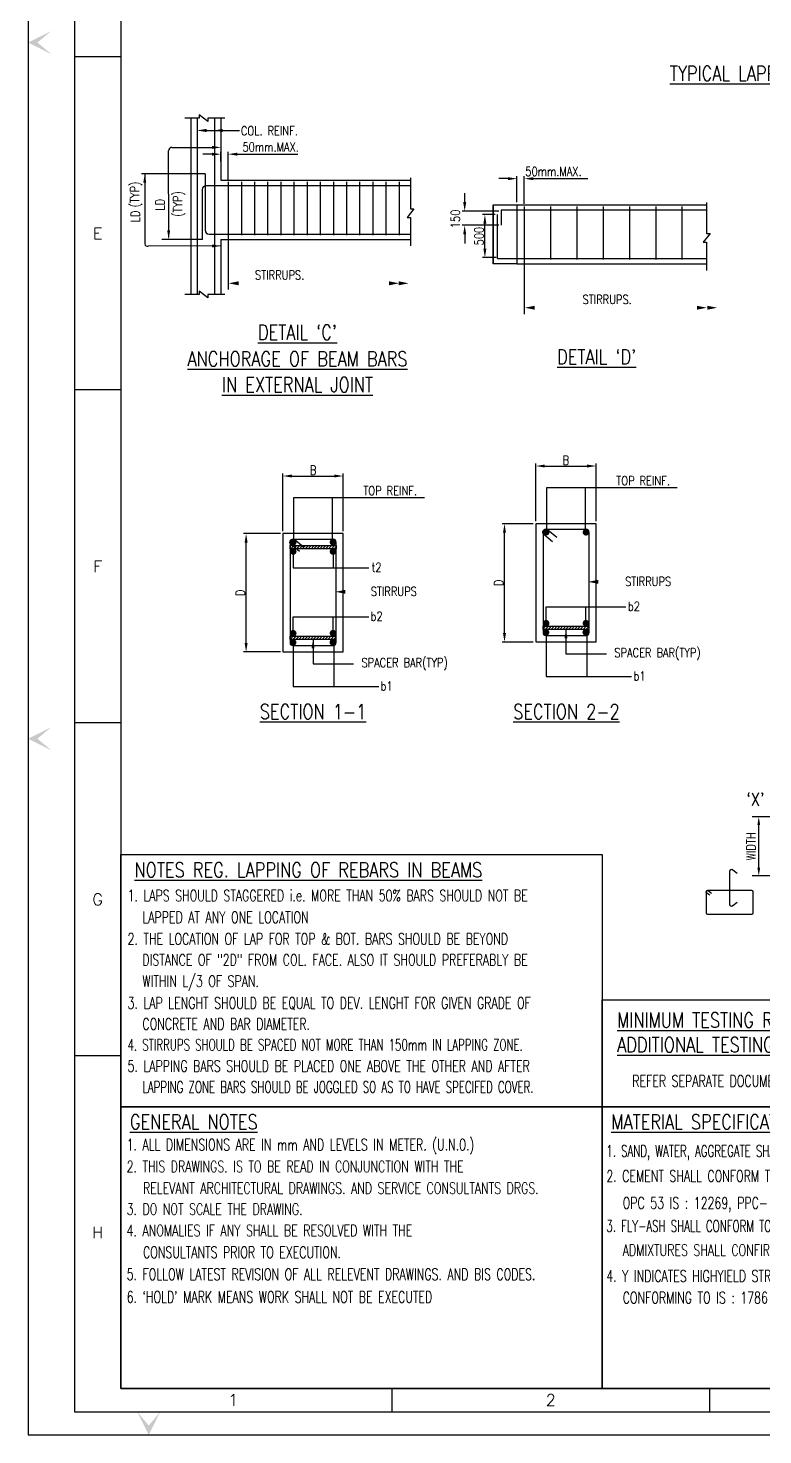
# Model space of a CAD drawing. Extents: x -69352 to 1013721, y -547461 to -186867.
# Drawn here: x 510696 to 533061, y -356295 to -313487 of the extents above; entities that cross this region are included whole.
import ezdxf
from ezdxf.enums import TextEntityAlignment as Align

# ---------------------------------------------------------------- set-up
doc = ezdxf.new("R2010")
doc.units = 0
doc.header["$LTSCALE"] = 500
doc.header["$MEASUREMENT"] = 0
doc.header["$PDMODE"] = 35
doc.header["$PDSIZE"] = -15
doc.layers.get('DEFPOINTS').update_dxf_attribs({"color": 4})
for name, color, linetype in [('BEAM', 4, 'Continuous'), ('BRAKE LINE', 8, 'Continuous'), ('DIM', 5, 'Continuous'), ('DIM1', 5, 'Continuous'), ('notes', 1, 'Continuous'), ('PNA', 10, 'Continuous'), ('S-CONCRET LINE', 4, 'Continuous'), ('S-REINFORCEMENT', 6, 'Continuous'), ('S-TEXT-1 @ 1', 4, 'Continuous'), ('S-TITLE', 6, 'Continuous'), ('STIRRUPS', 2, 'Continuous'), ('TXT1', 2, 'Continuous')]:
    doc.layers.add(name, color=color, linetype=linetype)
doc.layers.add('HEADING-TXT', color=1, linetype='Continuous', lineweight=25)
doc.styles.add('ROMAND', font='simplex.shx')
doc.styles.add('ROMANS', font='simplex.shx', dxfattribs={"width": 0.8, "height": 275})
doc.dimstyles.new('Copy of INT2TIMES', dxfattribs={"dimtxt": 300, "dimasz": 275, "dimexe": 75, "dimexo": 75, "dimgap": 40, "dimtad": 1, "dimdec": 0, "dimlfac": 0.5, "dimrnd": 5, "dimzin": 0, "dimdsep": 46, "dimtxsty": 'ROMANS', "dimcen": -1, "dimclrd": 5, "dimclre": 5, "dimclrt": 4, "dimadec": 0, "dimazin": 0, "dimtfac": 1, "dimtdec": 0, "dimtix": 1, "dimtofl": 0, "dimtmove": 2, "dimatfit": 3, "dimfxl": 0, "dimtolj": 1, "dimtzin": 0, "dimarcsym": 0})
doc.dimstyles.new('dim25', dxfattribs={"dimtxt": 250, "dimasz": 250, "dimexe": 200, "dimexo": 200, "dimgap": 100, "dimtad": 1, "dimdec": 0, "dimlfac": 0.25, "dimzin": 0, "dimdsep": 46, "dimtxsty": 'ROMANS', "dimcen": 0, "dimclrd": 5, "dimclre": 5, "dimclrt": 4, "dimadec": 0, "dimazin": 0, "dimtfac": 1, "dimtdec": 0, "dimtix": 1, "dimtofl": 0, "dimtmove": 2, "dimatfit": 3, "dimfxl": 0, "dimtolj": 1, "dimtzin": 0, "dimlwd": -1, "dimlwe": -1, "dimarcsym": 0})
pattern_1 = [(45, (-40726.07, -202673.31), (-44.194174, 44.194174), [])]

# ---------------------------------------------------------------- blocks, each defined once
blk = doc.blocks.new('FOLDER')
at = {"layer": 'PNA'}
for points in [[(-1250, 2500), (0, 0), (0, 1000)], [(1250, 2500), (0, 0), (0, 1000)]]:
    blk.add_solid(points, dxfattribs=at)
blk = doc.blocks.new('A1')
at = {"color": 1}
blk.add_line((81794, 6959), (1969, 6959), dxfattribs=at)
at = {"flags": 128}
blk.add_lwpolyline([(0, 0), (82779, 0), (82779, 58231), (0, 58231)], close=True, dxfattribs=at)
at = {"layer": 'PNA'}
for p, q in [((984, 29233), (1969, 29233)), ((984, 22171), (1969, 22171)), ((984, 15109), (1969, 15109)), ((984, 8047), (1969, 8047)), ((7718, 984), (7718, 492)), ((14453, 984), (14453, 492))]:
    blk.add_line(p, q, dxfattribs=at)
at = {"layer": 'PNA', "color": 1}
for points in [[(984, 492), (82287, 492), (82287, 57739), (984, 57739)], [(1969, 984), (81794, 984), (81794, 57247), (1969, 57247)]]:
    blk.add_lwpolyline(points, close=True, dxfattribs=at)
at = {"layer": 'PNA', "xscale": 0.196857838483993, "yscale": 0.196857838483993, "zscale": 0.196857838483993, "rotation": 270}
for p in [(0, 29529), (0, 14764)]:
    blk.add_blockref('FOLDER', p, dxfattribs=at)
at = {"layer": 'PNA', "xscale": 0.1968578388914466, "yscale": 0.1968578388914466, "zscale": 0.1968578388914466}
blk.add_blockref('FOLDER', (2559, 0), dxfattribs=at)
at = {"layer": 'PNA', "style": 'ROMANS'}
for s, p in [('E', (1476, 25479)), ('F', (1476, 18417)), ('G', (1476, 11355)), ('H', (1476, 4292)), ('1', (4352, 738)), ('2', (11086, 738))]:
    blk.add_text(s, height=246, dxfattribs=at).set_placement(p, align=Align.MIDDLE)
blk = doc.blocks.new('*D16')
at = {"layer": 'DEFPOINTS', "color": 0}
for p in [(516564, -317625), (516786, -317323), (516786, -318169)]:
    blk.add_point(p, dxfattribs=at)
at = {"layer": 'DIM', "color": 5, "lineweight": -2, "ltscale": 2}
for p, q in [((516289, -317323), (516014, -317323)), ((516564, -317550), (516564, -317248)), ((516786, -318094), (516786, -317248)), ((517061, -317323), (517336, -317323))]:
    blk.add_line(p, q, dxfattribs=at)
at = {"layer": 'DIM', "color": 5}
for points in [[(516289, -317369), (516289, -317277), (516564, -317323)], [(517061, -317277), (517061, -317369), (516786, -317323)]]:
    blk.add_solid(points, dxfattribs=at)
at = {"layer": 'DIM', "color": 4, "insert": (518079, -317105), "char_height": 275, "attachment_point": 5, "style": 'ROMANS'}
blk.add_mtext('\\A1;50mm.MAX.', dxfattribs=at)
blk = doc.blocks.new('*D27')
at = {"layer": 'DEFPOINTS', "color": 0}
for p in [(525798, -318067), (525576, -318859), (525798, -318913)]:
    blk.add_point(p, dxfattribs=at)
at = {"layer": 'DIM', "color": 5, "lineweight": -2, "ltscale": 2}
for p, q in [((525576, -318784), (525576, -317992)), ((525798, -318838), (525798, -317992)), ((525301, -318067), (525026, -318067)), ((526073, -318067), (526348, -318067))]:
    blk.add_line(p, q, dxfattribs=at)
at = {"layer": 'DIM', "color": 5}
for points in [[(525301, -318113), (525301, -318021), (525576, -318067)], [(526073, -318021), (526073, -318113), (525798, -318067)]]:
    blk.add_solid(points, dxfattribs=at)
at = {"layer": 'DIM', "color": 4, "insert": (526687, -317849), "char_height": 275, "attachment_point": 5, "style": 'ROMANS'}
blk.add_mtext('\\A1;50mm.MAX.', dxfattribs=at)
blk = doc.blocks.new('*D28')
at = {"layer": 'DEFPOINTS', "color": 0}
for p in [(523984, -319054), (525096, -319054), (525096, -319486)]:
    blk.add_point(p, dxfattribs=at)
at = {"layer": 'DIM', "color": 5, "lineweight": -2, "ltscale": 2}
for p, q in [((523984, -318779), (523984, -318504)), ((525021, -319054), (523909, -319054)), ((525021, -319486), (523909, -319486)), ((523984, -319762), (523984, -320036))]:
    blk.add_line(p, q, dxfattribs=at)
at = {"layer": 'DIM', "color": 5}
for points in [[(523938, -318779), (524030, -318779), (523984, -319054)], [(524030, -319762), (523938, -319762), (523984, -319486)]]:
    blk.add_solid(points, dxfattribs=at)
at = {"layer": 'DIM', "color": 4, "insert": (523702, -319293), "char_height": 275, "attachment_point": 5, "rotation": 90, "style": 'ROMANS'}
blk.add_mtext('\\A1;{150}', dxfattribs=at)
blk = doc.blocks.new('*D29')
at = {"layer": 'DEFPOINTS', "color": 0}
for p in [(524599, -319160), (524982, -319160), (525021, -320468)]:
    blk.add_point(p, dxfattribs=at)
at = {"layer": 'DIM', "color": 5, "lineweight": -2, "ltscale": 2}
for p, q in [((524907, -319160), (524524, -319160)), ((524599, -320193), (524599, -319435)), ((524946, -320468), (524524, -320468))]:
    blk.add_line(p, q, dxfattribs=at)
at = {"layer": 'DIM', "color": 5}
for points in [[(524645, -319435), (524553, -319435), (524599, -319160)], [(524553, -320193), (524645, -320193), (524599, -320468)]]:
    blk.add_solid(points, dxfattribs=at)
at = {"layer": 'DIM', "color": 4, "insert": (524422, -319814), "char_height": 275, "attachment_point": 5, "rotation": 90, "style": 'ROMANS'}
blk.add_mtext('\\A1;{500}', dxfattribs=at)
blk = doc.blocks.new('*D35')
at = {"layer": 'DEFPOINTS', "color": 0, "ltscale": 2}
for p in [(520288, -327116), (518448, -328870), (520288, -328870)]:
    blk.add_point(p, dxfattribs=at)
at = {"layer": 'DIM', "color": 5, "lineweight": -2, "ltscale": 2}
for p, q in [((518448, -328795), (518448, -327041)), ((520288, -328795), (520288, -327041)), ((518723, -327116), (520013, -327116))]:
    blk.add_line(p, q, dxfattribs=at)
at = {"layer": 'DIM', "color": 5, "ltscale": 2}
for points in [[(518723, -327070), (518723, -327161), (518448, -327116)], [(520013, -327070), (520013, -327161), (520288, -327116)]]:
    blk.add_solid(points, dxfattribs=at)
at = {"layer": 'DIM', "color": 4, "ltscale": 2, "insert": (519368, -326938), "char_height": 275, "attachment_point": 5, "style": 'ROMANS'}
blk.add_mtext('\\A1;B', dxfattribs=at)
blk = doc.blocks.new('*D37')
at = {"layer": 'DEFPOINTS', "color": 0, "ltscale": 2}
for p in [(517331, -328870), (518448, -328870), (518448, -332470)]:
    blk.add_point(p, dxfattribs=at)
at = {"layer": 'DIM', "color": 5, "lineweight": -2, "ltscale": 2}
for p, q in [((518373, -328870), (517256, -328870)), ((517331, -332195), (517331, -329145)), ((518373, -332470), (517256, -332470))]:
    blk.add_line(p, q, dxfattribs=at)
at = {"layer": 'DIM', "color": 5, "ltscale": 2}
for points in [[(517285, -329145), (517377, -329145), (517331, -328870)], [(517285, -332195), (517377, -332195), (517331, -332470)]]:
    blk.add_solid(points, dxfattribs=at)
at = {"layer": 'DIM', "color": 4, "ltscale": 2, "insert": (517153, -330670), "char_height": 275, "attachment_point": 5, "rotation": 90, "style": 'ROMANS'}
blk.add_mtext('\\A1;D', dxfattribs=at)
blk = doc.blocks.new('*D71')
at = {"layer": 'DEFPOINTS', "color": 0, "ltscale": 2}
for p in [(527987, -326812), (526147, -328567), (527987, -328567)]:
    blk.add_point(p, dxfattribs=at)
at = {"layer": 'DIM', "color": 5, "lineweight": -2, "ltscale": 2}
for p, q in [((526147, -328492), (526147, -326737)), ((526422, -326812), (527712, -326812)), ((527987, -328492), (527987, -326737))]:
    blk.add_line(p, q, dxfattribs=at)
at = {"layer": 'DIM', "color": 5, "ltscale": 2}
for points in [[(526422, -326766), (526422, -326858), (526147, -326812)], [(527712, -326766), (527712, -326858), (527987, -326812)]]:
    blk.add_solid(points, dxfattribs=at)
at = {"layer": 'DIM', "color": 4, "ltscale": 2, "insert": (527067, -326635), "char_height": 275, "attachment_point": 5, "style": 'ROMANS'}
blk.add_mtext('\\A1;B', dxfattribs=at)
blk = doc.blocks.new('*D72')
at = {"layer": 'DEFPOINTS', "color": 0, "ltscale": 2}
for p in [(525196, -328567), (526147, -328567), (526147, -332167)]:
    blk.add_point(p, dxfattribs=at)
at = {"layer": 'DIM', "color": 5, "lineweight": -2, "ltscale": 2}
for p, q in [((526072, -328567), (525121, -328567)), ((525196, -331892), (525196, -328842)), ((526072, -332167), (525121, -332167))]:
    blk.add_line(p, q, dxfattribs=at)
at = {"layer": 'DIM', "color": 5, "ltscale": 2}
for points in [[(525150, -328842), (525242, -328842), (525196, -328567)], [(525150, -331892), (525242, -331892), (525196, -332167)]]:
    blk.add_solid(points, dxfattribs=at)
at = {"layer": 'DIM', "color": 4, "ltscale": 2, "insert": (525019, -330367), "char_height": 275, "attachment_point": 5, "rotation": 90, "style": 'ROMANS'}
blk.add_mtext('\\A1;D', dxfattribs=at)
blk = doc.blocks.new('*D73')
at = {"layer": 'DEFPOINTS', "color": 0}
for p in [(532936, -337487), (533877, -337487), (533877, -339287)]:
    blk.add_point(p, dxfattribs=at)
at = {"layer": 'DIM', "color": 5}
for p, q in [((533677, -337487), (532736, -337487)), ((532936, -339037), (532936, -337737)), ((533677, -339287), (532736, -339287))]:
    blk.add_line(p, q, dxfattribs=at)
for points in [[(532978, -337737), (532894, -337737), (532936, -337487)], [(532894, -339037), (532978, -339037), (532936, -339287)]]:
    blk.add_solid(points, dxfattribs=at)
at = {"layer": 'DIM', "color": 4, "insert": (532698, -338387), "char_height": 275, "attachment_point": 5, "rotation": 90, "style": 'ROMANS'}
blk.add_mtext('\\A1;WIDTH', dxfattribs=at)

msp = doc.modelspace()

# ---------------------------------------------------------------- hatches: boundary and pattern name
h = msp.add_hatch()
h.set_pattern_fill('ANSI31', color=256, scale=500, style=0)
h.set_pattern_definition(pattern_1)
h.paths.add_polyline_path([(520071.6, -329233.001), (518676.217, -329233.001), (518676.217, -329329.235), (520071.6, -329329.235)])
h = msp.add_hatch()
h.set_pattern_fill('ANSI31', color=256, scale=500, style=0)
h.set_pattern_definition([(45, (-39939.87, -202370.03), (-44.194174, 44.194174), [])])
h.paths.add_polyline_path([(527764.819, -331689.162), (526369.435, -331689.162), (526369.435, -331785.396), (527764.819, -331785.396)])
h = msp.add_hatch()
h.set_pattern_fill('ANSI31', color=256, scale=500, style=0)
h.set_pattern_definition(pattern_1)
h.paths.add_polyline_path([(520065.62, -331992.442), (518670.236, -331992.442), (518670.236, -332088.677), (520065.62, -332088.677)])

# ---------------------------------------------------------------- linework, layer by layer
for points in [[(518676.217, -329233.001), (520071.6, -329233.001), (520071.6, -329329.235), (518676.217, -329329.235)], [(526369.435, -331689.162), (527764.819, -331689.162), (527764.819, -331785.396), (526369.435, -331785.396)], [(518670.236, -331992.442), (520065.62, -331992.442), (520065.62, -332088.677), (518670.236, -332088.677)]]:
    msp.add_lwpolyline(points, close=True)
at = {"layer": 'BEAM', "elevation": 0}
msp.add_lwpolyline([(524846.364, -318859.344), (525576.364, -318859.344), (525576.364, -320659.344), (524846.364, -320659.344)], close=True, dxfattribs=at)
at = {"layer": 'BRAKE LINE', "ltscale": 2, "elevation": 0}
for points in [[(516686.54, -316225.691), (516166.435, -316225.691), (516166.435, -316332.05), (515904.348, -316127.513), (515904.348, -316225.691), (515468.518, -316225.691)], [(522333.725, -318043.679), (522333.725, -318990.019), (522440.084, -318990.019), (522235.548, -319252.106), (522333.725, -319252.106), (522333.725, -320114.17)], [(531345.61, -318787.679), (531345.61, -319734.019), (531451.969, -319734.019), (531247.432, -319996.106), (531345.61, -319996.106), (531345.61, -320858.17)], [(516686.54, -321590.143), (516166.435, -321590.143), (516166.435, -321696.502), (515904.348, -321491.965), (515904.348, -321590.143), (515468.518, -321590.143)]]:
    msp.add_lwpolyline(points, dxfattribs=at)
at = {"layer": 'DEFPOINTS', "color": 0, "linetype": 'ByBlock'}
for p in [(516564.48, -318115.344), (525576.364, -318859.344), (516004.48, -320115.344)]:
    msp.add_point(p, dxfattribs=at)
at = {"layer": 'DIM', "ltscale": 2}
for p, q in [((515069.176, -317115.386), (516364.48, -317115.386)), ((514974.222, -319843.643), (514969.176, -317215.386)), ((517286.277, -317322.845), (518903.549, -317322.845)), ((516084.48, -317915.344), (514150.285, -317915.344)), ((526298.162, -318066.845), (527737.297, -318066.845)), ((516004.48, -319914.344), (514769.096, -319914.344)), ((516786.277, -319785.226), (516786.277, -321443.536)), ((525798.162, -320529.226), (525798.162, -322187.536)), ((518765.358, -329412.097), (518765.358, -329911.397)), ((519976.007, -329414.175), (519976.007, -329913.474)), ((518765.358, -329911.397), (521061.999, -329911.397)), ((526464.557, -331596.961), (526464.557, -331097.662)), ((526464.557, -331097.662), (528893.776, -331097.662)), ((527675.206, -331594.884), (527675.206, -331095.584)), ((518765.358, -331900.241), (518765.358, -331400.942)), ((518765.358, -331400.942), (521061.999, -331400.942)), ((519976.007, -331898.164), (519976.007, -331398.865)), ((518761.677, -332127.893), (518761.677, -333520.963)), ((526460.877, -331824.613), (526460.877, -333217.683)), ((526460.877, -333217.683), (529065.127, -333217.683)), ((518761.677, -333520.963), (521365.928, -333520.963))]:
    msp.add_line(p, q, dxfattribs=at)
at = {"layer": 'DIM'}
for p, q in [((526487.164, -327465.686), (530456.341, -327465.686)), ((518787.965, -327768.966), (522757.141, -327768.966))]:
    msp.add_line(p, q, dxfattribs=at)
at = {"layer": 'DIM', "ltscale": 2, "elevation": 0}
for points in [[(516131.273, -316600.288), (516526.263, -316600.288)], [(516620.863, -316600.288), (517131.72, -316600.288)]]:
    msp.add_lwpolyline(points, dxfattribs=at)
at = {"layer": 'DIM', "ltscale": 2, "elevation": 0, "flags": 128}
for points in [[(521680.417, -321251.061, 122.425, 0, 0), (521986.277, -321251.061, 0, 0, 0), (521610.111, -321251.061, 0, 0, 0), (516799.395, -321251.061, 0, 122.425, 0), (517105.256, -321251.061, 0, 0, 0)], [(521972.917, -321251.061, 122.425, 0, 0), (522278.777, -321251.061, 0, 0, 0), (521902.611, -321251.061, 0, 0, 0), (517397.756, -321251.061, 0, 122.425, 0), (517397.756, -321251.061, 0, 0, 0)], [(531052.145, -321995.061, 122.425, 0, 0), (531358.005, -321995.061, 0, 0, 0), (530981.839, -321995.061, 0, 0, 0), (525811.28, -321995.061, 0, 122.425, 0), (526117.14, -321995.061, 0, 0, 0)], [(531365.145, -321995.061, 122.425, 0, 0), (531671.005, -321995.061, 0, 0, 0), (531294.839, -321995.061, 0, 0, 0), (526430.14, -321995.061, 0, 122.425, 0), (526430.14, -321995.061, 0, 0, 0)]]:
    msp.add_lwpolyline(points, format="xyseb", dxfattribs=at)
at = {"layer": 'DIM', "ltscale": 2, "flags": 128}
for points in [[(528804.101, -330335.752, 0, 0, 0), (527749.478, -330335.752, 0, 122.425, 0), (528055.338, -330335.752, 0, 0, 0)], [(521061.999, -330639.033, 0, 0, 0), (520050.278, -330639.033, 0, 122.425, 0), (520356.138, -330639.033, 0, 0, 0)]]:
    msp.add_lwpolyline(points, format="xyseb", dxfattribs=at)
at = {"layer": 'DIM', "ltscale": 2}
for centre, radius, start, end in [((515069.176, -317215.386), 100, 90, 180), ((514331.326, -320037.713), 89.64, 191.2281898, 284.0600868)]:
    msp.add_arc(centre, radius, start, end, dxfattribs=at)
for points in [[(516131.273, -316650.288), (515831.273, -316600.288), (516131.273, -316550.288)], [(516620.863, -316650.288), (516364.48, -316600.288), (516620.863, -316550.288)], [(516289.48, -317069.553), (516564.48, -317115.386), (516289.48, -317161.219)], [(515020.055, -319639.344), (514974.222, -319914.344), (514928.389, -319639.344)]]:
    msp.add_solid(points, dxfattribs=at)
at = {"layer": 'DIM1'}
for p, q in [((526487.164, -328736.228), (526487.164, -327465.686)), ((527657.315, -328736.228), (527657.315, -327465.686)), ((518787.965, -329039.508), (518787.965, -327768.966)), ((519958.116, -329039.508), (519958.116, -327768.966)), ((520002.038, -332127.893), (520002.038, -333520.963)), ((527701.237, -331824.613), (527701.237, -333217.683))]:
    msp.add_line(p, q, dxfattribs=at)
at = {"layer": 'DIM1', "color": 7}
for points in [[(513520.392, -338633), (528173.131, -338633), (528173.131, -346308.968), (513520.392, -346308.968)], [(528173.131, -343061.005), (546161.986, -343061.005), (546161.986, -346308.968), (528173.131, -346308.968)], [(513520.392, -346308.968), (528173.131, -346308.968), (528173.131, -354882.193), (513520.392, -354882.193)], [(528173.131, -346308.968), (539284.309, -346308.968), (539284.309, -354882.193), (528173.131, -354882.193)]]:
    msp.add_lwpolyline(points, close=True, dxfattribs=at)
at = {"layer": 'S-CONCRET LINE', "color": 130}
for p, q in [((515644.48, -316225.691), (515644.48, -321590.143)), ((516564.48, -316225.691), (516564.48, -318115.344)), ((516564.48, -318115.344), (522333.725, -318115.344)), ((524846.364, -318859.344), (524846.364, -320659.344)), ((525576.364, -318859.344), (531345.61, -318859.344)), ((516564.48, -319915.344), (522333.725, -319915.344)), ((516564.48, -319915.344), (516564.48, -321590.143)), ((525576.364, -320659.344), (531345.61, -320659.344))]:
    msp.add_line(p, q, dxfattribs=at)
for points in [[(527987.127, -328566.662), (526147.127, -328566.662), (526147.127, -332166.662), (527987.127, -332166.662)], [(520287.928, -328869.942), (518447.928, -328869.942), (518447.928, -332469.942), (520287.928, -332469.942)]]:
    msp.add_lwpolyline(points, close=True, dxfattribs=at)
at = {"layer": 'S-REINFORCEMENT', "linetype": 'Continuous'}
for p, q in [((515844.48, -316225.691), (515844.48, -321590.143)), ((516364.48, -316225.691), (516364.48, -321590.143)), ((524982.364, -320499.344), (524982.364, -319160.259)), ((525096.364, -319019.344), (525096.364, -319486.5)), ((525096.364, -319019.344), (531345.61, -319019.344)), ((524982.364, -320499.344), (531345.61, -320499.344))]:
    msp.add_line(p, q, dxfattribs=at)
at = {"layer": 'S-REINFORCEMENT'}
for p, q in [((526449.435, -328736.228), (527684.819, -328736.228)), ((518670.236, -329119.508), (518670.236, -332192.83)), ((518750.236, -329039.508), (519985.62, -329039.508)), ((520065.62, -329119.508), (520065.62, -332192.83)), ((526369.435, -328816.228), (526369.435, -331889.55)), ((527764.819, -328816.228), (527764.819, -331889.55)), ((526449.435, -331969.55), (527684.819, -331969.55)), ((518750.236, -332272.83), (519985.62, -332272.83))]:
    msp.add_line(p, q, dxfattribs=at)
at = {"layer": 'S-REINFORCEMENT', "linetype": 'Continuous', "elevation": 0}
for points in [[(516084.48, -317915.344), (516084.48, -319635.344, 0.414213562), (516204.48, -319755.344), (522333.725, -319755.344)], [(516004.48, -319914.344), (516004.48, -318395.344, -0.414213562), (516124.48, -318275.344), (522333.725, -318275.344)]]:
    msp.add_lwpolyline(points, format="xyb", dxfattribs=at)
at = {"layer": 'S-REINFORCEMENT'}
for points in [[(526655.923, -329114.346), (526397.597, -328900.063, -1), (526519.043, -328753.656), (526788.884, -328977.49)], [(518956.723, -329417.627), (518698.397, -329203.344, -1), (518819.843, -329056.936), (519089.684, -329280.771)], [(532275.509, -339210.955), (532144.759, -339105.92, 0.62958674), (532047.183, -339152.696), (532047.183, -340142.121, 0.62958674), (532144.759, -340188.897), (532275.509, -340083.862)], [(531443.708, -339872.912), (531354.675, -339805.551, -1), (531405.809, -339737.965), (531496.795, -339806.804)]]:
    msp.add_lwpolyline(points, format="xyb", dxfattribs=at)
at = {"layer": 'S-REINFORCEMENT', "linetype": 'Continuous', "const_width": 100}
for points in [[(526414.557, -328826.383, 1), (526514.557, -328826.383, 1)], [(527625.206, -328828.461, 1), (527725.206, -328828.461, 1)], [(518715.358, -329129.664, 1), (518815.358, -329129.664, 1)], [(519926.007, -329131.741, 1), (520026.007, -329131.741, 1)], [(518715.358, -329412.097, 1), (518815.358, -329412.097, 1)], [(519926.007, -329414.175, 1), (520026.007, -329414.175, 1)], [(526414.557, -331596.961, -1), (526514.557, -331596.961, -1)], [(527625.206, -331594.884, -1), (527725.206, -331594.884, -1)], [(518711.677, -332177.893, 1), (518811.677, -332177.893, 1)], [(518715.358, -331900.241, -1), (518815.358, -331900.241, -1)], [(519920.026, -332173.616, 1), (520020.026, -332173.616, 1)], [(519926.007, -331898.164, -1), (520026.007, -331898.164, -1)], [(526410.877, -331874.613, 1), (526510.877, -331874.613, 1)], [(527619.225, -331870.336, 1), (527719.225, -331870.336, 1)]]:
    msp.add_lwpolyline(points, format="xyb", close=True, dxfattribs=at)
at = {"layer": 'S-REINFORCEMENT'}
msp.add_lwpolyline([(531370.881, -340446.727), (532723.485, -340446.727, 0.414213562), (532763.485, -340406.727), (532763.485, -339766.727, 0.414213562), (532723.485, -339726.727), (531370.881, -339726.727, 0.414213562), (531330.881, -339766.727), (531330.881, -340406.727, 0.414213562)], format="xyb", close=True, dxfattribs=at)
for centre, start, end in [((526449.435, -328816.228), 90, 180), ((527684.819, -328816.228), 0, 90), ((518750.236, -329119.508), 90, 180), ((519985.62, -329119.508), 0, 90), ((526449.435, -331889.55), 180, 270), ((527684.819, -331889.55), 270, 0), ((518750.236, -332192.83), 180, 270), ((519985.62, -332192.83), 270, 0)]:
    msp.add_arc(centre, 80, start, end, dxfattribs=at)
at = {"layer": 'STIRRUPS'}
for p, q in [((516786.277, -318168.565), (516786.277, -319785.226)), ((517186.277, -318168.565), (517186.277, -319785.226)), ((517586.277, -318168.565), (517586.277, -319785.226)), ((517986.277, -318168.565), (517986.277, -319785.226)), ((518386.277, -318168.565), (518386.277, -319785.226)), ((518786.277, -318168.565), (518786.277, -319785.226)), ((519186.277, -318168.565), (519186.277, -319785.226)), ((519586.277, -318168.565), (519586.277, -319785.226)), ((519986.277, -318168.565), (519986.277, -319785.226)), ((520386.277, -318168.565), (520386.277, -319785.226)), ((520786.277, -318168.565), (520786.277, -319785.226)), ((521186.277, -318168.565), (521186.277, -319785.226)), ((521586.277, -318168.565), (521586.277, -319785.226)), ((521986.277, -318168.565), (521986.277, -319785.226)), ((525798.162, -318912.565), (525798.162, -320529.226)), ((526598.162, -318912.565), (526598.162, -320529.226)), ((527398.162, -318912.565), (527398.162, -320529.226)), ((528198.162, -318912.565), (528198.162, -320529.226)), ((528998.162, -318912.565), (528998.162, -320529.226)), ((529798.162, -318912.565), (529798.162, -320529.226)), ((530598.162, -318912.565), (530598.162, -320529.226))]:
    msp.add_line(p, q, dxfattribs=at)

# ---------------------------------------------------------------- block references
at = {"xscale": 1.434849416022188, "yscale": 1.434849416022188, "zscale": 1.434849416022188}
msp.add_blockref('A1', (510695.778, -356294.5), dxfattribs=at)

# ---------------------------------------------------------------- texts
at = {"layer": 'HEADING-TXT', "color": 6, "style": 'ROMANS', "width": 0.8}
for s, p in [('%%UNOTES REG. LAPPING OF REBARS IN BEAMS', (513934.909, -339327.365)), ('%%UGENERAL NOTES', (513793.887, -346994.794)), ('%%UMATERIAL SPECIFICATIONS', (528446.541, -346994.794))]:
    msp.add_text(s, height=450, dxfattribs=at).set_placement(p)
at = {"layer": 'HEADING-TXT', "color": 6, "insert": (528624.371, -343446.619), "char_height": 450, "width": 17026.77881, "attachment_point": 1, "style": 'ROMANS'}
msp.add_mtext('{\\LMINIMUM TESTING REQUIREMENT, CONTINUOUS \\Fsimplex.shx,bigfont.shx;SUPERVISION & ADDITIONAL TESTING \\Fsimplex.shx,bigfont.shx;FOR DURABILITY (RECOMMENDED).}', dxfattribs=at)
at = {"layer": 'notes', "color": 4, "style": 'ROMANS'}
for s, width, p in [('1. LAPS SHOULD STAGGERED i.e. MORE THAN 50%%% BARS SHOULD NOT BE ', 0.7, (513722.72, -340057.429)), ('LAPPED AT ANY ONE LOCATION', 0.7, (514173.834, -340718.587)), ('2. THE LOCATION OF LAP FOR TOP & BOT. BARS SHOULD BE BEYOND ', 0.7, (513722.72, -341377.191)), ('DISTANCE OF "2D" FROM COL. FACE. ALSO IT SHOULD PREFERABLY BE ', 0.7, (514173.834, -342015.466)), ('WITHIN L/3 OF SPAN.', 0.7, (514173.834, -342664.475)), ('3. LAP LENGHT SHOULD BE EQUAL TO DEV. LENGHT FOR GIVEN GRADE OF ', 0.7, (513722.72, -343328.319)), ('CONCRETE AND BAR DIAMETER.', 0.7, (514173.834, -343966.594)), ('4. STIRRUPS SHOULD BE SPACED NOT MORE THAN 150mm IN LAPPING ZONE.', 0.65, (513722.72, -344599.439)), ('5. LAPPING BARS SHOULD BE PLACED ONE ABOVE THE OTHER AND AFTER ', 0.7, (513722.72, -345247.213)), ('REFER SEPARATE DOCUMENT FORMAT NO. ECPL/MTR/R-1 ALONG WITH ANNEXURE 1.', 0.7, (529085.634, -345703.152)), ('LAPPING ZONE BARS SHOULD BE JOGGLED SO AS TO HAVE SPECIFED COVER.', 0.65, (514173.834, -345885.489)), ('1. ALL DIMENSIONS ARE IN mm AND LEVELS IN METER. (U.N.0.)', 0.7, (513693.911, -347640.859)), ('1. SAND, WATER, AGGREGATE SHALL CONFIRM TO IS456-2000', 0.65, (528295.908, -347833.418)), ('2. THIS DRAWINGS. IS TO BE READ IN CONJUNCTION WITH THE', 0.7, (513693.911, -348302.787)), ('2. CEMENT SHALL CONFORM TO OPC 43 IS : 8112,', 0.7, (528295.908, -348593.959)), ('RELEVANT ARCHITECTURAL DRAWINGS. AND SERVICE CONSULTANTS DRGS.', 0.7, (514192.387, -348962.158)), ('3. DO NOT SCALE THE DRAWING. ', 0.7, (513693.911, -349601.177)), ('OPC 53 IS : 12269, PPC- IS:1489, PSC- IS:455  ', 0.7, (528793.193, -349413.166)), ('4. ANOMALIES IF ANY SHALL BE RESOLVED WITH THE', 0.7, (513693.911, -350250.941)), ('3. FLY-ASH SHALL CONFORM TO IS : 3812 AND CHEMICAL ', 0.65, (528295.908, -350115.041)), ('CONSULTANTS PRIOR TO EXECUTION.', 0.7, (514192.387, -350915.559)), ('ADMIXTURES SHALL CONFIRM TO IS : 9103', 0.7, (528793.193, -350848.722)), ('5. FOLLOW LATEST REVISION OF ALL RELEVENT DRAWINGS. AND BIS CODES.', 0.7, (513693.911, -351582.387)), ('4. Y INDICATES HIGHYIELD STRENGTH DEFORMED BARS', 0.7, (528295.908, -351636.122)), ("6. `HOLD' MARK MEANS WORK SHALL NOT BE EXECUTED", 0.7, (513693.911, -352271.996)), ('CONFORMING TO IS : 1786 - Fe 500', 0.7, (528793.193, -352296.295))]:
    msp.add_text(s, height=350, dxfattribs=dict(at, width=width)).set_placement(p)
at = {"layer": 'S-TEXT-1 @ 1', "style": 'ROMANS', "width": 0.8}
for s, p in [('COL. REINF.', (517172.346, -316747.664)), ('STIRRUPS', (528866.649, -330462.157))]:
    msp.add_text(s, height=275, dxfattribs=at).set_placement(p)
for s, p in [('(TYP)', (514078.596, -318941.892)), ('(TYP)', (515383.45, -319230.122)), ('LD', (514848.584, -319038.524)), ('LD', (514095.727, -319398.76))]:
    msp.add_text(s, height=275, rotation=90, dxfattribs=at).set_placement(p)
for p in [(518428.291, -320998.498), (528396.559, -321743.561)]:
    msp.add_text('STIRRUPS. ', height=275, dxfattribs=at).set_placement(p, align=Align.MIDDLE)
at = {"layer": 'S-TEXT-1 @ 1', "linetype": 'ByBlock', "style": 'ROMANS', "width": 0.8}
for s, p in [('TOP REINF.', (521716.237, -327563.023)), ('TOP REINF.', (529415.437, -327259.742)), ('t2', (521302.731, -329895.614)), ('b2', (521302.731, -331385.16)), ('b2', (529134.508, -331081.879)), ('SPACER BAR(TYP)', (522155.958, -332814.32)), ('SPACER BAR(TYP)', (529855.158, -332511.039)), ('b1', (521606.66, -333505.181)), ('b1', (529305.859, -333201.9))]:
    msp.add_text(s, height=275, dxfattribs=at).set_placement(p, align=Align.MIDDLE)
msp.add_text('STIRRUPS', height=275, dxfattribs=at).set_placement((521124.546, -330765.437))
at = {"layer": 'S-TITLE', "style": 'ROMANS', "width": 0.8}
for s, p in [('%%UTYPICAL LAPPING DETAILS FOR TOP REBAR', (535363.182, -314863.232)), ("%%UDETAIL `C'", (518894.203, -322743.226)), ('%%UANCHORAGE OF BEAM BARS', (518894.203, -323548.948)), ("%%UDETAIL `D'", (527999.088, -323487.226)), ('%%UIN EXTERNAL JOINT', (518894.203, -324336.662)), ('%%USECTION 1-1', (519367.928, -334286.187)), ('%%USECTION 2-2', (527080.658, -334286.187))]:
    msp.add_text(s, height=450, dxfattribs=at).set_placement(p, align=Align.MIDDLE_CENTER)
at = {"layer": 'TXT1', "style": 'ROMAND', "width": 0.8}
msp.add_text("`X'", height=400, dxfattribs=at).set_placement((532831.881, -337152.904), align=Align.CENTER)

# ---------------------------------------------------------------- dimensions: what is measured, and where the dimension line sits
at = {"layer": 'DIM', "ltscale": 2}
for base, p1, p2, picture, middle in [((516786.277, -317322.845), (516564.48, -317624.735), (516786.277, -318168.565), '*D16', (518079.094, -317104.845)), ((525798.162, -318066.845), (525576.364, -318859.344), (525798.162, -318912.565), '*D27', (526687.297, -317848.845))]:
    dim = msp.add_linear_dim(base=base, p1=p1, p2=p2, text='50mm.MAX.', dimstyle='Copy of INT2TIMES', dxfattribs=at)
    dim.commit()
    dim.dimension.update_dxf_attribs({"geometry": picture, "text_midpoint": middle, "dimtype": 160})
dim = msp.add_linear_dim(base=(523984.049, -319054.491), p1=(525096.364, -319486.5), p2=(525096.364, -319054.491), angle=90, text='{150}', dimstyle='Copy of INT2TIMES', dxfattribs=at)
dim.commit()
dim.dimension.update_dxf_attribs({"geometry": '*D28', "text_midpoint": (523702.049, -319293.443), "dimtype": 160})
for base, p1, p2, text, picture, middle in [((524599.179, -319160.259), (525021.392, -320467.907), (524982.364, -319160.259), '{500}', '*D29', (524421.679, -319814.083)), ((525196.04, -328566.662), (526147.127, -332166.662), (526147.127, -328566.662), 'D', '*D72', (525018.54, -330366.662)), ((517330.841, -328869.942), (518447.928, -332469.942), (518447.928, -328869.942), 'D', '*D37', (517153.341, -330669.942))]:
    dim = msp.add_linear_dim(base=base, p1=p1, p2=p2, angle=90, text=text, dimstyle='Copy of INT2TIMES', dxfattribs=at)
    dim.commit()
    dim.dimension.update_dxf_attribs({"geometry": picture, "text_midpoint": middle})
for base, p1, p2, picture, middle in [((527987.127, -326812.26), (526147.127, -328566.662), (527987.127, -328566.662), '*D71', (527067.127, -326634.76)), ((520287.928, -327115.54), (518447.928, -328869.942), (520287.928, -328869.942), '*D35', (519367.928, -326938.04))]:
    dim = msp.add_linear_dim(base=base, p1=p1, p2=p2, text='B', dimstyle='Copy of INT2TIMES', dxfattribs=at)
    dim.commit()
    dim.dimension.update_dxf_attribs({"geometry": picture, "text_midpoint": middle})
at = {"layer": 'DIM'}
dim = msp.add_linear_dim(base=(532935.878, -337487.047), p1=(533877.171, -339287.047), p2=(533877.171, -337487.047), angle=90, text='WIDTH', dimstyle='dim25', dxfattribs=at)
dim.commit()
dim.dimension.update_dxf_attribs({"geometry": '*D73', "text_midpoint": (532698.378, -338387.047)})

# ---------------------------------------------------------------- leaders
at = {"layer": 'DIM', "ltscale": 2}
for points in [[(514245.816, -317914.667), (514243.402, -320055.167)], [(516564.48, -320115.235), (514353.103, -320124.667)], [(519367.928, -332088.677), (519367.928, -332830.102), (520597.728, -332830.102)], [(527067.127, -331785.396), (527067.127, -332526.822), (528296.928, -332526.822)]]:
    msp.add_leader(points, dimstyle='Copy of INT2TIMES', dxfattribs=at)

doc.saveas('drawing.dxf')
